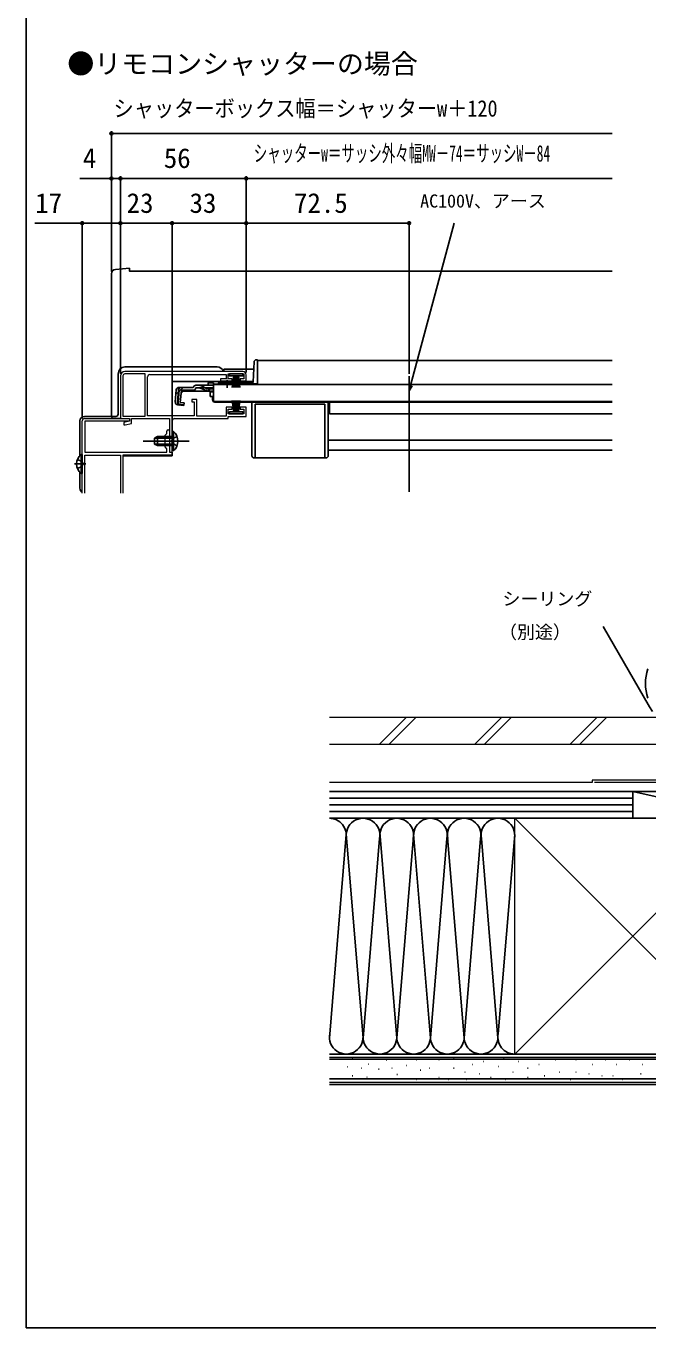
# Model space of a CAD drawing. Units: millimetres, scale not verified. Extents: x -525 to 525, y -783 to 779.
# Drawn here: x -525 to -248, y -783 to -203 of the extents above; entities that cross this region are included whole.
import ezdxf
from ezdxf.enums import TextEntityAlignment as Align

# ---------------------------------------------------------------- set-up
doc = ezdxf.new("R2010")
doc.units = ezdxf.units.MM
doc.header["$LTSCALE"] = 4
for name, color, linetype in [('0-1_USER1', 3, 'Continuous'), ('0-4_YKK_12', 2, 'Continuous'), ('0-5_YKK_13', 4, 'Continuous'), ('0-7_YKK_D', 6, 'Continuous'), ('0-8_YKK_ZWAK', 7, 'Continuous'), ('0-9_YSS_K', 3, 'Continuous')]:
    doc.layers.add(name, color=color, linetype=linetype)
doc.layers.add('0-2_YKK_11', color=7, linetype='Continuous', lineweight=18)
doc.layers.add('0-A_YSS_KE', color=3, linetype='Continuous', lineweight=18)
doc.styles.add('ＭＳ ゴシック', font='')
doc.styles.get('ＭＳ ゴシック').set_extended_font_data('MS Gothic')

msp = doc.modelspace()

# ---------------------------------------------------------------- linework, layer by layer
at = {"layer": '0-2_YKK_11'}
msp.add_line((-428.5, -356.9), (-481, -356.9), dxfattribs=at)
at = {"layer": '0-2_YKK_11', "color": 211}
msp.add_line((-500, -411.105), (-500, -378.9), dxfattribs=at)
at = {"layer": '0-2_YKK_11'}
for points in [[(-483, -358.9), (-483, -377.9), (-479, -377.9), (-479, -379.1), (-481.5, -379.6), (-481.5, -380.6), (-480.891, -380.6), (-478, -380.022), (-478, -377.9), (-461.1, -377.9), (-461.1, -392.9), (-459.9, -392.9), (-459.9, -388.358), (-460.02, -388.175), (-460.02, -387.625), (-459.9, -387.442), (-459.9, -378.9)], [(-481.9, -358.9), (-481.9, -376.8), (-472, -376.8)], [(-472, -376.8), (-472, -358), (-481, -358)], [(-458.9, -377.9), (-435, -377.9), (-435, -376.9), (-427, -376.9), (-427, -372.8), (-429.75, -372.8), (-429.75, -373.7), (-428, -373.7), (-428, -375.8), (-435, -375.8), (-435, -373.7), (-433.25, -373.7), (-433.25, -372.8), (-436, -372.8), (-436, -376.8), (-449, -376.8), (-449, -369.4), (-451.2, -369.4), (-451.2, -370.4), (-450.2, -370.4), (-450.2, -376.7), (-470.9, -376.7), (-470.9, -359.3)], [(-469.9, -358.3), (-436, -358.3), (-436, -360.2), (-438.5, -360.2), (-438.5, -361), (-433.25, -361), (-433.25, -360.1), (-435, -360.1), (-435, -358), (-428, -358), (-428, -360.1), (-429.75, -360.1), (-429.75, -361), (-427, -361), (-427, -358.4)]]:
    msp.add_lwpolyline(points, dxfattribs=at)
at = {"layer": '0-2_YKK_11', "color": 211}
for points in [[(-499, -377.9), (-479, -377.9), (-479, -379.1), (-498.8, -379.1), (-498.8, -392.9), (-462.3, -392.9), (-462.3, -391.3), (-463.1, -390.5), (-463.1, -385.3), (-462.3, -384.5), (-462.3, -383.5)], [(-461.1, -383.5), (-461.1, -387.442), (-461.22, -387.625), (-461.22, -388.175), (-461.1, -388.358), (-461.1, -392.9), (-460, -392.9), (-460, -394.1), (-481.9, -394.1), (-481.9, -411.105)], [(-498.8, -411.105), (-498.8, -394.1), (-483, -394.1), (-483, -411.105)]]:
    msp.add_lwpolyline(points, dxfattribs=at)
at = {"layer": '0-2_YKK_11'}
for centre, radius, start, end in [((-481, -358.9), 2, 90.00001, 179.99999), ((-481, -358.9), 0.9, 90.00001, 179.99999), ((-469.9, -359.3), 1, 90.00001, 179.99999), ((-428.5, -358.4), 1.5, 0.00001, 89.99999), ((-458.9, -378.9), 1, 90.00001, 179.99999)]:
    msp.add_arc(centre, radius, start, end, dxfattribs=at)
at = {"layer": '0-2_YKK_11', "color": 211}
for centre, radius, start in [((-499, -378.9), 1, 90), ((-461.7, -383.5), 0.6, 0)]:
    msp.add_arc(centre, radius, start, 180, dxfattribs=at)
at = {"layer": '0-4_YKK_12'}
for p, q in [((-422, -352), (-264.121, -352)), ((-422, -352), (-422, -362.5)), ((-437, -355.899), (-437, -356.9)), ((-437, -355.899), (-423.68, -355.899)), ((-354.5, -358.982), (-354.5, -410.427)), ((-460, -376.7), (-460, -361.399)), ((-460, -361.399), (-423.968, -361.399)), ((-441.5, -362.5), (-438.25, -362.5)), ((-437, -361), (-437, -361.399)), ((-432.75, -362.5), (-422, -362.5)), ((-440, -370.3), (-440, -370.5)), ((-440, -370.5), (-264.121, -370.5)), ((-264.121, -370.5), (-440, -370.5)), ((-390, -375.7), (-390, -370.5)), ((-390, -375.7), (-264.121, -375.7)), ((-390.5, -387.5), (-264.121, -387.5)), ((-460, -394.4), (-460, -392.824)), ((-390.5, -392), (-264.121, -392)), ((-460, -394.4), (-481.9, -394.4))]:
    msp.add_line(p, q, dxfattribs=at)
at = {"layer": '0-5_YKK_13'}
for p, q in [((-479.001, -310.9), (-485.176, -311.44)), ((-487.001, -313.433), (-487.001, -376.9)), ((-423.975, -361.526), (-423.51, -352.648)), ((-422.511, -351.7), (-422, -351.7)), ((-422, -351.7), (-422, -362.5)), ((-484, -375.9), (-484, -357.9)), ((-440.001, -354.9), (-481, -354.9)), ((-432.5, -358.903), (-433.2, -364.003)), ((-432.8, -364.003), (-432.3, -358.903)), ((-432.1, -358.903), (-432.45, -364.003)), ((-432.15, -364.003), (-431.9, -358.903)), ((-431.7, -358.903), (-431.9, -364.003)), ((-431.5, -358.903), (-431.5, -364.003)), ((-431.3, -358.903), (-431.1, -364.003)), ((-430.85, -364.003), (-431.1, -358.903)), ((-430.9, -358.903), (-430.55, -364.003)), ((-430.2, -364.003), (-430.7, -358.903)), ((-430.5, -358.903), (-429.8, -364.003)), ((-458.121, -365.115), (-458.591, -370.488)), ((-455.025, -364.02), (-458.286, -367.009)), ((-457.555, -370.578), (-457.077, -365.115)), ((-456.799, -365.105), (-457.278, -370.58)), ((-456.799, -365.105), (-457.088, -365.076)), ((-456.925, -364.02), (-450.568, -364.02)), ((-456.359, -370.683), (-455.882, -365.22)), ((-455.882, -365.22), (-450.568, -365.22)), ((-450.568, -364.02), (-450.538, -363.909)), ((-447.87, -364.22), (-449.385, -364.22)), ((-449.379, -363.02), (-447.933, -363.02)), ((-447.933, -363.02), (-441.5, -363.02)), ((-441.5, -364.22), (-447.87, -364.22)), ((-447.016, -364.411), (-444.905, -365.408)), ((-444.948, -364.371), (-446.974, -363.265)), ((-443.989, -364.616), (-441.5, -364.616)), ((-441.5, -362.02), (-441.5, -363.02)), ((-441.5, -362.7), (-264.121, -362.7)), ((-441.5, -363.02), (-441.5, -362.79)), ((-439.507, -362.5), (-438.25, -362.5)), ((-439.007, -362), (-437.373, -362)), ((-438.25, -362.7), (-438.25, -362.367)), ((-438.25, -362.367), (-432.75, -362.367)), ((-438.25, -362.7), (-432.75, -362.7)), ((-435.5, -364.22), (-435.5, -360.597)), ((-433.626, -362), (-424.474, -362)), ((-432.75, -362.7), (-432.75, -362.367)), ((-432.75, -362.5), (-424, -362.5)), ((-424, -361.671), (-424, -362.425)), ((-422, -362.425), (-424, -362.425)), ((-422, -362.5), (-424, -362.5)), ((-456.359, -370.683), (-454.666, -370.831)), ((-455.104, -365.72), (-455.997, -366.538)), ((-455.104, -365.72), (-444.9, -365.72)), ((-454.666, -370.831), (-454.77, -372.026)), ((-444.052, -365.599), (-441.5, -365.599)), ((-442, -366.003), (-443, -366.003)), ((-442, -365.599), (-442, -366.003)), ((-442, -368.003), (-442, -369.503)), ((-441, -370.503), (-424.5, -370.503)), ((-440, -370.3), (-440, -370.503)), ((-432.5, -374.9), (-433.2, -369.8)), ((-432.8, -369.8), (-432.3, -374.9)), ((-432.1, -374.9), (-432.45, -369.8)), ((-432.15, -369.8), (-431.9, -374.9)), ((-431.7, -374.9), (-431.9, -369.8)), ((-431.5, -374.9), (-431.5, -369.8)), ((-431.3, -374.9), (-431.1, -369.8)), ((-430.85, -369.8), (-431.1, -374.9)), ((-430.9, -374.9), (-430.55, -369.8)), ((-430.2, -369.8), (-430.7, -374.9)), ((-430.5, -374.9), (-429.8, -369.8)), ((-424.5, -394.403), (-424.5, -370.503)), ((-390.5, -394.403), (-390.5, -370.503)), ((-499, -376.9), (-485, -376.9)), ((-457.5, -371.788), (-454.77, -372.026)), ((-454.745, -371.738), (-456.463, -371.564)), ((-423, -395.403), (-423, -371.503)), ((-423, -371.503), (-392, -371.503)), ((-392, -395.403), (-392, -371.503)), ((-501, -394.313), (-501, -378.9)), ((-486.001, -377.9), (-483.001, -377.9)), ((-483.001, -377.9), (-483.001, -377.6)), ((-452.4, -387.902), (-472.9, -387.902)), ((-466.5, -385.902), (-467.9, -386.602)), ((-467.9, -386.602), (-467.9, -389.202)), ((-467.809, -386.556), (-459.9, -386.556)), ((-466.5, -389.902), (-466.5, -385.902)), ((-459.9, -383.652), (-459.9, -389.902)), ((-459.9, -383.652), (-459.391, -383.652)), ((-459.391, -383.652), (-459.391, -389.902)), ((-459.391, -392.152), (-459.391, -385.902)), ((-500.509, -393.85), (-500.509, -402.35)), ((-500, -393.85), (-500.509, -393.85)), ((-500, -393.85), (-500, -402.35)), ((-466.5, -389.902), (-467.9, -389.202)), ((-467.809, -389.247), (-459.9, -389.247)), ((-466.5, -389.902), (-459.9, -389.902)), ((-459.9, -392.152), (-459.391, -392.152)), ((-503.491, -398.1), (-498.405, -398.1)), ((-500, -396.1), (-500, -400.1)), ((-423.5, -395.403), (-391.5, -395.403)), ((-501, -408.9), (-501, -401.887)), ((-500, -402.35), (-500.509, -402.35))]:
    msp.add_line(p, q, dxfattribs=at)
for points in [[(-479.001, -310.9), (-479.001, -312.2), (-264.121, -312.2)], [(-441.5, -362.02), (-444, -362.02), (-444, -363.02)], [(-441.5, -362.7), (-441.5, -370.3), (-264.121, -370.3)], [(-442, -368.003), (-443, -368.003), (-443, -366.003)], [(-459.9, -392.152), (-459.9, -385.902), (-466.5, -385.902)], [(-457.804, -385.827), (-459.711, -386.757), (-460.32, -387.902)], [(-457.804, -389.977), (-459.711, -389.047), (-460.32, -387.902)], [(-502.096, -396.025), (-500.189, -396.955), (-499.58, -398.1)], [(-502.096, -400.175), (-500.189, -399.245), (-499.58, -398.1)]]:
    msp.add_lwpolyline(points, dxfattribs=at)
for points in [[(-428.5, -358.003), (-428.5, -358.903), (-434.5, -358.903), (-434.5, -358.003)], [(-428.5, -375.8), (-428.5, -374.9), (-434.5, -374.9), (-434.5, -375.8)]]:
    msp.add_lwpolyline(points, close=True, dxfattribs=at)
for centre, radius, start, end in [((-485.001, -313.433), 2, 95, 180), ((-422.511, -352.7), 1, 90, 177), ((-481, -357.9), 3, 90, 180), ((-440, -357.9), 3, 19.47154, 90), ((-456.925, -365.22), 1.2, 90, 175), ((-455.882, -365.22), 1.2, 90, 175), ((-450.568, -364.02), 1.2, 270, 350.40593), ((-449.379, -364.22), 1.2, 90, 165), ((-447.933, -365.02), 2, 61.34821, 90), ((-447.87, -366.22), 2, 64.72727, 90), ((-443.989, -362.616), 2, 241.34821, 270), ((-444.9, -363.82), 1.9, 291.09634, 347.8468), ((-439.007, -362.5), 0.5, 90, 180), ((-435.5, -367.7), 6, 62.72039, 117.27961), ((-424.474, -361.5), 0.5, 270, 357), ((-457.395, -370.592), 1.2, 175, 265), ((-456.359, -370.683), 1.2, 175, 265), ((-456.371, -370.659), 0.91, 175, 264.23615), ((-444.052, -363.599), 2, 244.72727, 270), ((-444.9, -363.82), 1.9, 270, 291.09634), ((-441, -369.503), 1, 180, 270), ((-499, -378.9), 2, 90, 180), ((-486.001, -376.9), 1, 180, 270), ((-485, -375.9), 1, 270, 0), ((-462.931, -387.902), 5.531, 309.79413, 50.20587), ((-496.969, -398.1), 5.531, 129.79413, 230.20587), ((-423.5, -394.403), 1, 180, 270), ((-391.5, -394.403), 1, 270, 0), ((-499, -408.9), 2, 180, 239.99939), ((-229.287, -495.9), 20, 161.03443, 198.96557)]:
    msp.add_arc(centre, radius, start, end, dxfattribs=at)
at = {"layer": '0-7_YKK_D'}
for p, q in [((-487.004, -310.933), (-487.004, -249.9)), ((-487.004, -250.9), (-264.121, -250.9)), ((-487.001, -312.433), (-487.001, -269.9)), ((-483, -357.9), (-483, -269.9)), ((-483, -357.9), (-483, -269.9)), ((-427, -270.9), (-483, -270.9)), ((-427, -357.4), (-427, -269.9)), ((-427, -357.4), (-427, -269.9)), ((-264.121, -270.9), (-427, -270.9)), ((-500, -377.9), (-500, -289.9)), ((-483, -357.9), (-483, -289.9)), ((-483, -357.9), (-483, -289.9)), ((-460, -392.2), (-460, -289.9)), ((-460, -392.2), (-460, -289.9)), ((-427, -357.4), (-427, -289.9)), ((-427, -357.4), (-427, -289.9)), ((-354.5, -357.982), (-354.5, -289.9)), ((-460, -290.9), (-483, -290.9)), ((-460, -290.9), (-427, -290.9)), ((-427, -290.9), (-354.5, -290.9))]:
    msp.add_line(p, q, dxfattribs=at)
for points in [[(-483, -270.9), (-487.001, -270.9), (-501.12, -270.9)], [(-483, -290.9), (-500, -290.9), (-521.073, -290.9)], [(-354.5, -365.577), (-353.84, -363.113), (-334.49, -290.9)], [(-353.18, -363.29), (-354.5, -365.577), (-354.5, -362.937)], [(-246.224, -508.401), (-247.499, -506.193), (-268.142, -470.439)]]:
    msp.add_lwpolyline(points, dxfattribs=at)
for centre in [(-487.004, -250.9), (-487.001, -270.9), (-483, -270.9), (-483, -270.9), (-427, -270.9), (-427, -270.9), (-500, -290.9), (-483, -290.9), (-483, -290.9), (-460, -290.9), (-460, -290.9), (-427, -290.9), (-427, -290.9), (-354.5, -290.9)]:
    msp.add_circle(centre, 0.637, dxfattribs=at)
at = {"layer": '0-8_YKK_ZWAK'}
msp.add_line((-525, 747.1), (-525, -782.9), dxfattribs=at)
msp.add_lwpolyline([(-525, -782.9), (525, -782.9), (525, 747.1)], dxfattribs=at)
at = {"layer": '0-9_YSS_K'}
for p, q in [((-367.633, -522.9), (-355.633, -510.9)), ((-363.391, -522.9), (-351.391, -510.9)), ((-325.207, -522.9), (-313.207, -510.9)), ((-320.964, -522.9), (-308.964, -510.9)), ((-282.78, -522.9), (-270.78, -510.9)), ((-278.538, -522.9), (-266.538, -510.9)), ((-390.001, -543.9), (-255.001, -543.9)), ((-255.001, -555.9), (-255.001, -543.9)), ((-255.001, -543.9), (-202.501, -555.9)), ((-390.001, -546.9), (-255.001, -546.9)), ((-390.001, -549.9), (-255.001, -549.9)), ((-390.001, -552.9), (-255.001, -552.9)), ((-307.501, -555.9), (-390.001, -555.9)), ((-255.001, -555.9), (-390.001, -555.9)), ((-202.501, -660.9), (-307.501, -555.9)), ((-202.501, -555.9), (-307.501, -660.9)), ((-360.001, -653.781), (-367.579, -562.082)), ((-382.507, -563.094), (-390.001, -653.781)), ((-382.518, -562.812), (-375.001, -653.781)), ((-367.659, -564.932), (-375.001, -653.781)), ((-352.577, -563.932), (-360.001, -653.781)), ((-345.001, -653.781), (-352.502, -563.007)), ((-337.662, -564.965), (-345.001, -653.781)), ((-337.392, -564.345), (-330.001, -653.781)), ((-330.001, -653.781), (-322.659, -564.932)), ((-322.343, -564.932), (-315.001, -653.781)), ((-307.507, -563.094), (-314.843, -651.868)), ((-307.501, -660.9), (-390.001, -660.9)), ((-390.001, -662.4), (-190.001, -662.4)), ((-381.913, -666.538), (-382.113, -666.538)), ((-379.576, -663.033), (-379.776, -663.033)), ((-372.565, -665.37), (-372.765, -665.37)), ((-364.385, -663.617), (-364.585, -663.617)), ((-355.621, -665.954), (-355.821, -665.954)), ((-350.997, -663.466), (-351.197, -663.466)), ((-341.107, -663.466), (-341.307, -663.466)), ((-334.514, -662.642), (-334.714, -662.642)), ((-326.272, -665.614), (-326.472, -665.614)), ((-321.327, -664.29), (-321.527, -664.29)), ((-314.734, -666.438), (-314.934, -666.438)), ((-312.261, -662.642), (-312.461, -662.642)), ((-305.668, -664.29), (-305.868, -664.29)), ((-296.602, -665.614), (-296.802, -665.614)), ((-289.185, -663.466), (-289.385, -663.466)), ((-280.119, -663.466), (-280.319, -663.466)), ((-272.702, -665.614), (-272.902, -665.614)), ((-266.933, -663.466), (-267.133, -663.466)), ((-261.988, -665.614), (-262.188, -665.614)), ((-256.219, -663.466), (-256.419, -663.466)), ((-250.449, -665.614), (-250.649, -665.614)), ((-390.001, -671.9), (-190.001, -671.9)), ((-379.576, -670.628), (-379.776, -670.628)), ((-375.486, -667.123), (-375.686, -667.123)), ((-373.149, -671.212), (-373.349, -671.212)), ((-367.89, -667.707), (-368.09, -667.707)), ((-362.048, -667.123), (-362.248, -667.123)), ((-359.711, -670.044), (-359.911, -670.044)), ((-350.997, -672.207), (-351.197, -672.207)), ((-349.349, -668.087), (-349.549, -668.087)), ((-345.228, -667.262), (-345.428, -667.262)), ((-341.107, -671.383), (-341.307, -671.383)), ((-336.986, -672.207), (-337.186, -672.207)), ((-334.514, -667.262), (-334.714, -667.262)), ((-329.569, -668.911), (-329.769, -668.911)), ((-328.745, -672.207), (-328.945, -672.207)), ((-322.975, -669.735), (-323.175, -669.735)), ((-318.031, -671.383), (-318.231, -671.383)), ((-311.437, -672.207), (-311.637, -672.207)), ((-308.141, -668.911), (-308.341, -668.911)), ((-301.547, -667.262), (-301.747, -667.262)), ((-301.547, -671.383), (-301.747, -671.383)), ((-294.13, -670.559), (-294.33, -670.559)), ((-287.537, -668.911), (-287.737, -668.911)), ((-282.592, -672.207), (-282.792, -672.207)), ((-280.119, -668.911), (-280.319, -668.911)), ((-274.35, -669.735), (-274.55, -669.735)), ((-268.581, -670.559), (-268.781, -670.559)), ((-263.636, -670.559), (-263.836, -670.559)), ((-259.515, -672.207), (-259.715, -672.207)), ((-251.274, -669.735), (-251.474, -669.735)), ((-390.001, -674.4), (-190.001, -674.4))]:
    msp.add_line(p, q, dxfattribs=at)
msp.add_lwpolyline([(-255.001, -555.9), (-255.001, -543.9), (-202.501, -543.9), (-202.501, -555.9)], close=True, dxfattribs=at)
for centre, start, end in [((-390.001, -563.4), 348.21621, 90.00018), ((-375.001, -563.4), 348.21644, 191.78332), ((-360.001, -563.4), 348.21621, 191.78356), ((-345.001, -563.4), 348.21621, 191.78332), ((-330.001, -563.4), 348.21621, 191.78332), ((-315.001, -563.4), 348.21621, 191.78332), ((-382.501, -653.4), 168.21647, 11.78354), ((-367.501, -653.4), 168.21636, 11.78354), ((-352.501, -653.4), 168.21647, 11.78354), ((-337.501, -653.4), 168.21647, 11.78354), ((-322.501, -653.4), 168.21647, 11.78354), ((-307.501, -653.4), 168.21647, 270)]:
    msp.add_arc(centre, 7.5, start, end, dxfattribs=at)
at = {"layer": '0-A_YSS_KE'}
for p, q in [((-390.001, -510.9), (-192.401, -510.9)), ((-273.001, -538.9), (-273.001, -539.9)), ((-273.001, -539.9), (-390.001, -539.9)), ((-307.501, -569.865), (-307.501, -555.9)), ((-307.501, -660.9), (-307.501, -563.4)), ((-390.001, -660.9), (-190.001, -660.9)), ((-201.501, -663.4), (-390.001, -663.4)), ((-390.001, -673.4), (-190.001, -673.4))]:
    msp.add_line(p, q, dxfattribs=at)
for points in [[(-390.001, -522.9), (-192.401, -522.9), (-192.401, -510.9)], [(-219.001, -536.9), (-219.001, -538.9), (-273.001, -538.9)], [(-218.001, -537.9), (-218.001, -539.9), (-272.001, -539.9)], [(-307.501, -555.9), (-202.501, -555.9), (-202.501, -660.9), (-307.501, -660.9)]]:
    msp.add_lwpolyline(points, dxfattribs=at)

# ---------------------------------------------------------------- texts
at = {"layer": '0-1_USER1', "style": 'ＭＳ ゴシック'}
msp.add_text('●リモコンシャッターの場合', height=8.798, dxfattribs=at).set_placement((-506.636, -226.877), align=Align.BOTTOM_LEFT)
at = {"layer": '0-7_YKK_D', "style": 'ＭＳ ゴシック'}
for s, width, p in [('シャッターボックス幅＝シャッターw＋120', 0.9, (-486.069, -245.593)), ('シャッターw＝サッシ外々幅MW－74＝サッシW－84', 0.6, (-423.654, -265.593))]:
    msp.add_text(s, height=7.331, dxfattribs=dict(at, width=width)).set_placement(p, align=Align.BOTTOM_LEFT)
for s, height, p in [('4', 8.798, (-499.733, -268.9)), ('56', 8.798, (-463.693, -268.9)), ('17', 8.798, (-520.914, -288.9)), ('23', 8.798, (-480.227, -288.9)), ('33', 8.798, (-452.227, -288.9)), ('72.5', 8.798, (-405.75, -288.9)), ('AC100V、アース', 5.865, (-349.59, -285.653)), ('シーリング', 5.865, (-312.954, -462.827)), ('（別途）', 5.865, (-314.499, -477.66))]:
    msp.add_text(s, height=height, dxfattribs=at).set_placement(p, align=Align.BOTTOM_LEFT)

doc.saveas('drawing.dxf')
